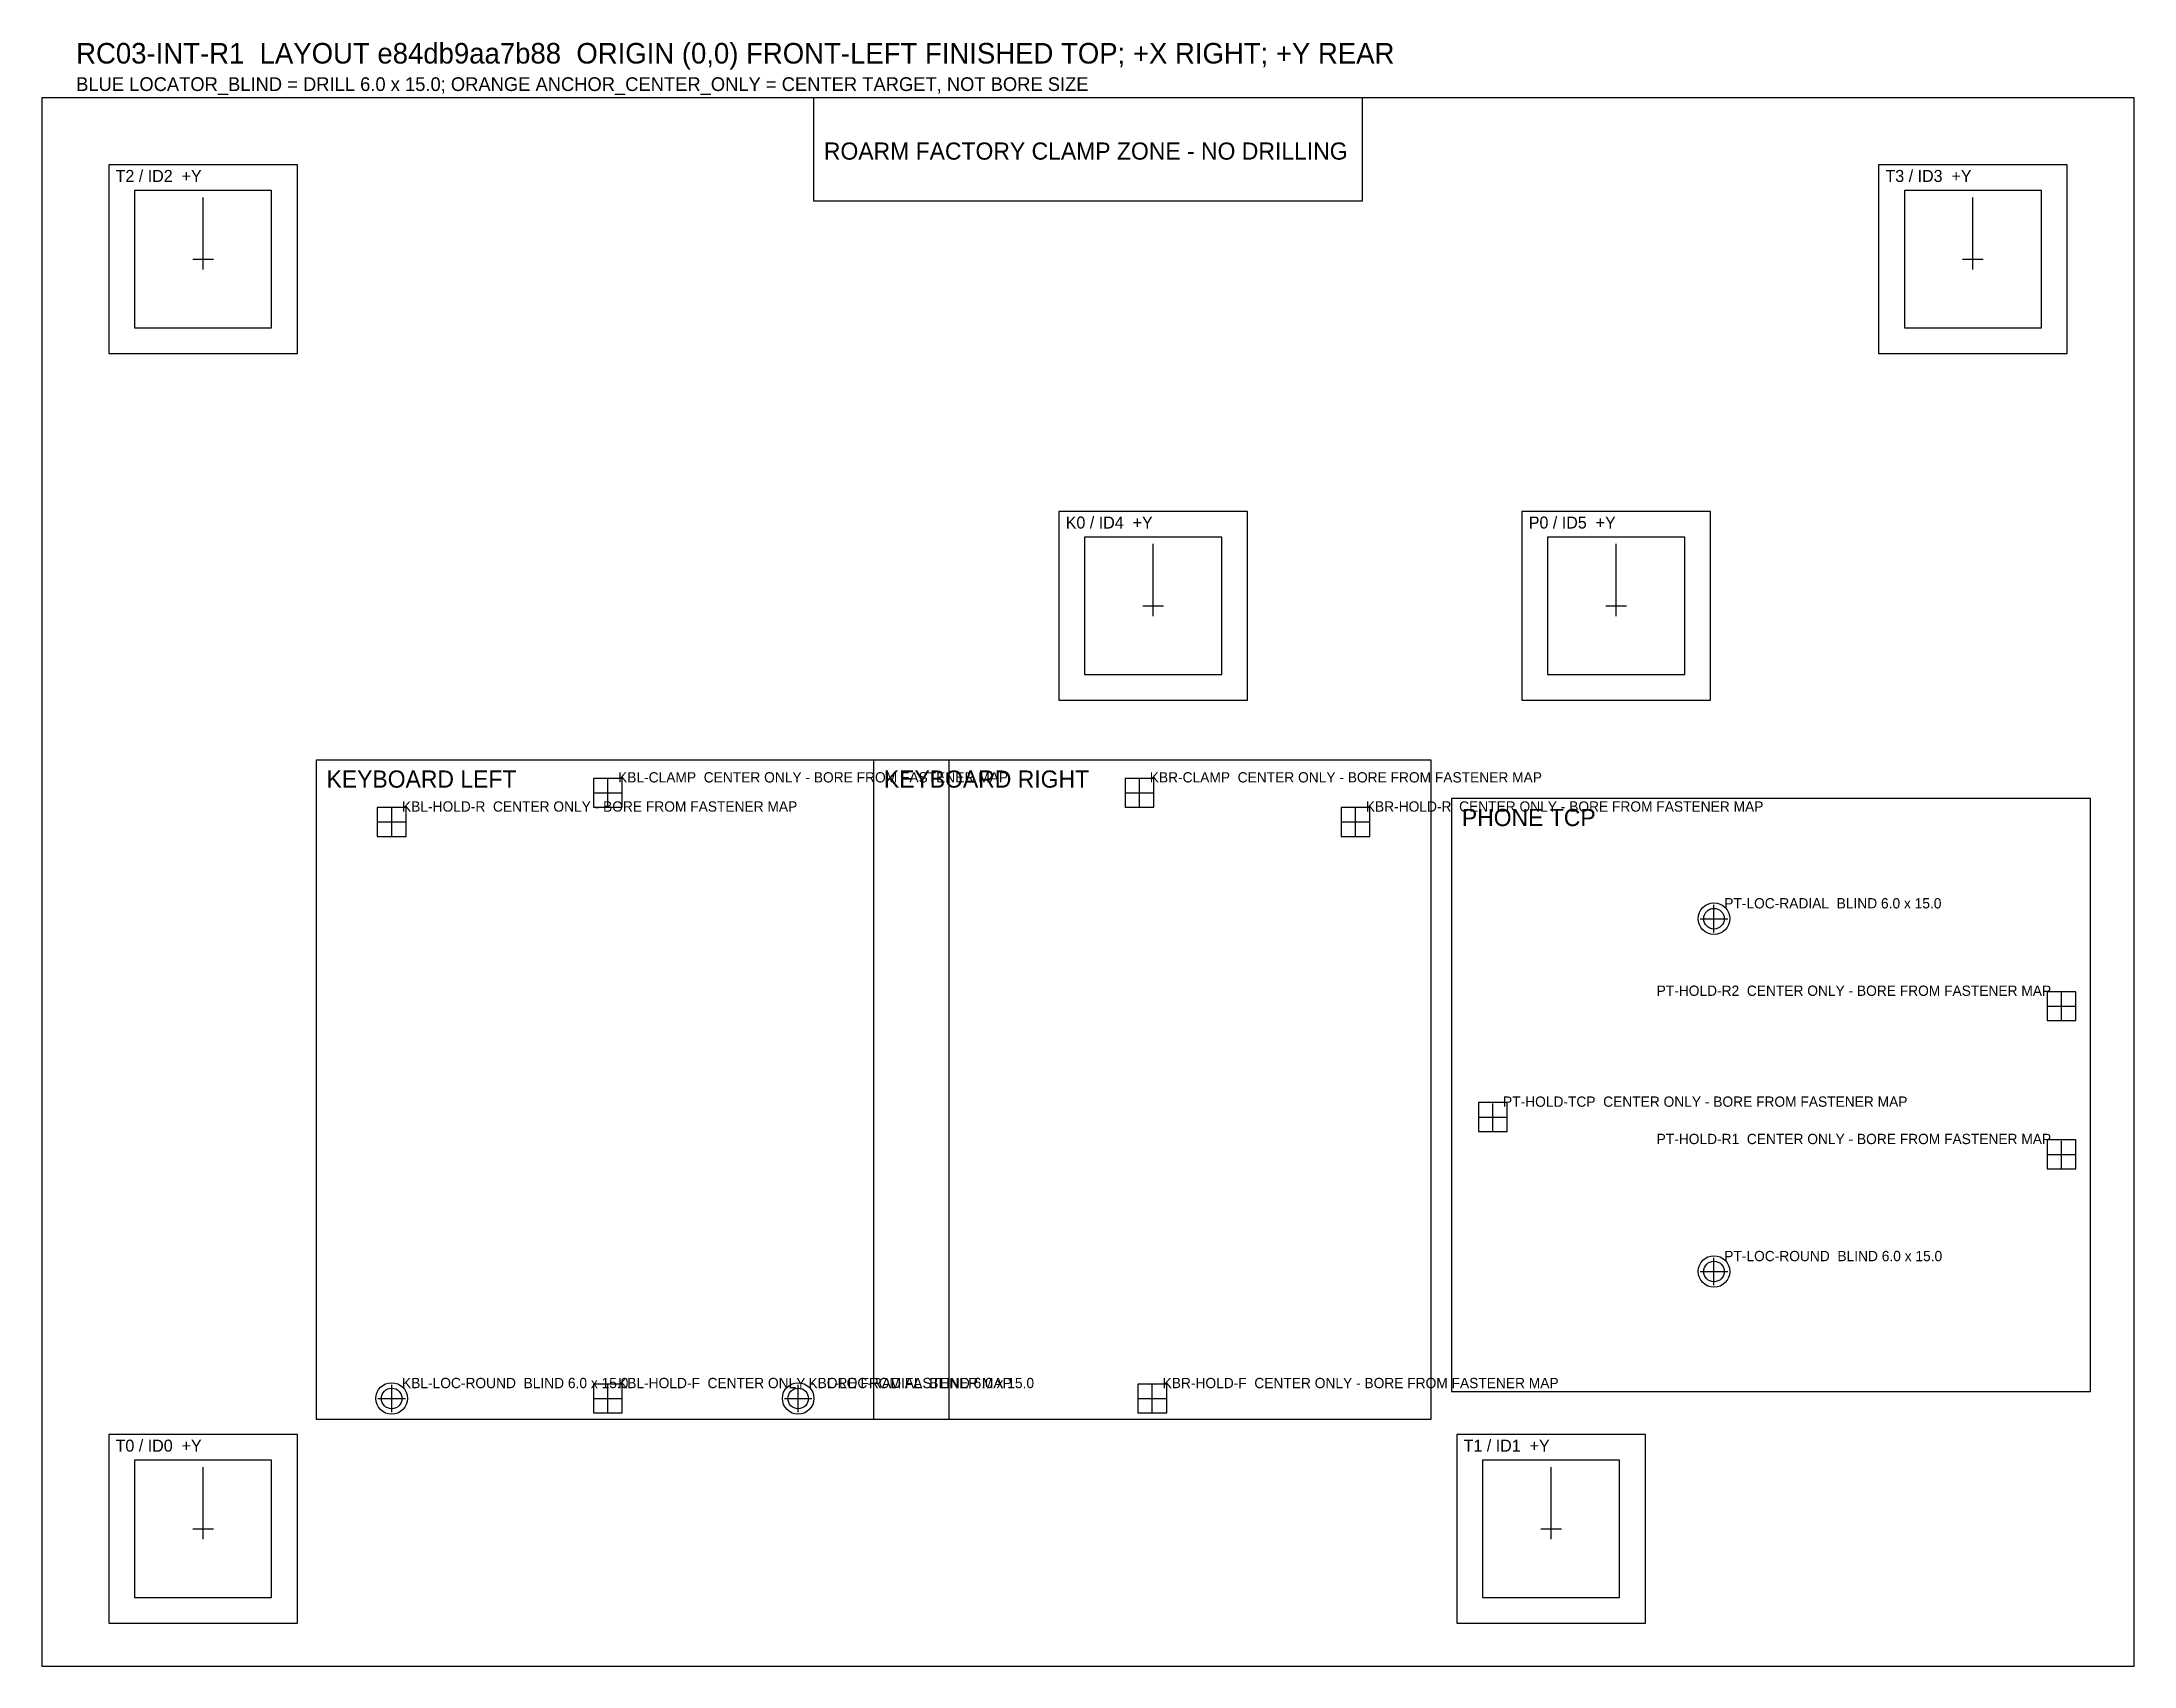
# Model space of a CAD drawing. Header units: millimetres. Extents: x 0 to 610, y 0 to 473.
import ezdxf
from ezdxf.enums import TextEntityAlignment as Align

# ---------------------------------------------------------------- set-up
doc = ezdxf.new("R2010")
doc.units = ezdxf.units.MM
for name, color, linetype in [('ANCHOR_CENTER_ONLY', 30, 'Continuous'), ('ARM_ZONE', 2, 'Continuous'), ('BOARD', 7, 'Continuous'), ('CENTER', 4, 'Continuous'), ('LOCATOR_BLIND', 5, 'Continuous'), ('STATIONS', 5, 'Continuous'), ('TAG_CENTER', 6, 'Continuous'), ('TAG_DETECTION', 4, 'Continuous'), ('TAG_TILE', 3, 'Continuous'), ('TEXT', 7, 'Continuous')]:
    doc.layers.add(name, color=color, linetype=linetype)

msp = doc.modelspace()

# ---------------------------------------------------------------- linework, layer by layer
at = {"layer": 'ANCHOR_CENTER_ONLY'}
for points in [[(160.8, 250.3), (169.2, 250.3), (169.2, 258.7), (160.8, 258.7), (160.8, 250.3)], [(315.8, 250.3), (324.2, 250.3), (324.2, 258.7), (315.8, 258.7), (315.8, 250.3)], [(97.8, 241.8), (106.2, 241.8), (106.2, 250.2), (97.8, 250.2), (97.8, 241.8)], [(378.8, 241.8), (387.2, 241.8), (387.2, 250.2), (378.8, 250.2), (378.8, 241.8)], [(584.6, 188.12), (593, 188.12), (593, 196.52), (584.6, 196.52), (584.6, 188.12)], [(418.8, 155.8), (427.2, 155.8), (427.2, 164.2), (418.8, 164.2), (418.8, 155.8)], [(584.6, 144.92), (593, 144.92), (593, 153.32), (584.6, 153.32), (584.6, 144.92)], [(160.8, 73.8), (169.2, 73.8), (169.2, 82.2), (160.8, 82.2), (160.8, 73.8)], [(319.55, 73.8), (327.95, 73.8), (327.95, 82.2), (319.55, 82.2), (319.55, 73.8)]]:
    msp.add_lwpolyline(points, dxfattribs=at)
at = {"layer": 'ARM_ZONE'}
msp.add_lwpolyline([(225, 427), (385, 427), (385, 457), (225, 457), (225, 427)], dxfattribs=at)
at = {"layer": 'BOARD'}
msp.add_lwpolyline([(0, 0), (610, 0), (610, 457), (0, 457), (0, 0)], dxfattribs=at)
at = {"layer": 'CENTER'}
for p, q in [((165, 250.5), (165, 258.5)), ((320, 250.5), (320, 258.5)), ((161, 254.5), (169, 254.5)), ((316, 254.5), (324, 254.5)), ((98, 246), (106, 246)), ((102, 242), (102, 250)), ((379, 246), (387, 246)), ((383, 242), (383, 250)), ((487.5, 213.8), (487.5, 221.8)), ((483.5, 217.8), (491.5, 217.8)), ((588.8, 188.32), (588.8, 196.32)), ((584.8, 192.32), (592.8, 192.32)), ((419, 160), (427, 160)), ((423, 156), (423, 164)), ((588.8, 145.12), (588.8, 153.12)), ((584.8, 149.12), (592.8, 149.12)), ((487.5, 111), (487.5, 119)), ((483.5, 115), (491.5, 115)), ((102, 74), (102, 82)), ((165, 74), (165, 82)), ((220.5, 74), (220.5, 82)), ((323.75, 74), (323.75, 82)), ((98, 78), (106, 78)), ((161, 78), (169, 78)), ((216.5, 78), (224.5, 78)), ((319.75, 78), (327.75, 78))]:
    msp.add_line(p, q, dxfattribs=at)
at = {"layer": 'LOCATOR_BLIND'}
for centre, radius in [((487.5, 217.8), 4.6), ((487.5, 217.8), 3), ((487.5, 115), 4.6), ((487.5, 115), 3), ((102, 78), 4.6), ((102, 78), 3), ((220.5, 78), 4.6), ((220.5, 78), 3)]:
    msp.add_circle(centre, radius, dxfattribs=at)
at = {"layer": 'STATIONS'}
for points in [[(80, 72), (264.5, 72), (264.5, 264), (80, 264), (80, 72)], [(242.5, 72), (405, 72), (405, 264), (242.5, 264), (242.5, 72)], [(411, 80), (597.3, 80), (597.3, 252.8), (411, 252.8), (411, 80)]]:
    msp.add_lwpolyline(points, dxfattribs=at)
at = {"layer": 'TAG_CENTER'}
for p, q in [((47, 410), (47, 428)), ((563, 410), (563, 428)), ((44, 410), (50, 410)), ((47, 407), (47, 413)), ((560, 410), (566, 410)), ((563, 407), (563, 413)), ((324, 309), (324, 327)), ((459, 309), (459, 327)), ((324, 306), (324, 312)), ((459, 306), (459, 312)), ((321, 309), (327, 309)), ((456, 309), (462, 309)), ((47, 40), (47, 58)), ((440, 40), (440, 58)), ((47, 37), (47, 43)), ((440, 37), (440, 43)), ((44, 40), (50, 40)), ((437, 40), (443, 40))]:
    msp.add_line(p, q, dxfattribs=at)
at = {"layer": 'TAG_DETECTION'}
for points in [[(27, 390), (67, 390), (67, 430), (27, 430), (27, 390)], [(543, 390), (583, 390), (583, 430), (543, 430), (543, 390)], [(304, 289), (344, 289), (344, 329), (304, 329), (304, 289)], [(439, 289), (479, 289), (479, 329), (439, 329), (439, 289)], [(27, 20), (67, 20), (67, 60), (27, 60), (27, 20)], [(420, 20), (460, 20), (460, 60), (420, 60), (420, 20)]]:
    msp.add_lwpolyline(points, dxfattribs=at)
at = {"layer": 'TAG_TILE'}
for points in [[(19.5, 382.5), (74.5, 382.5), (74.5, 437.5), (19.5, 437.5), (19.5, 382.5)], [(535.5, 382.5), (590.5, 382.5), (590.5, 437.5), (535.5, 437.5), (535.5, 382.5)], [(296.5, 281.5), (351.5, 281.5), (351.5, 336.5), (296.5, 336.5), (296.5, 281.5)], [(431.5, 281.5), (486.5, 281.5), (486.5, 336.5), (431.5, 336.5), (431.5, 281.5)], [(19.5, 12.5), (74.5, 12.5), (74.5, 67.5), (19.5, 67.5), (19.5, 12.5)], [(412.5, 12.5), (467.5, 12.5), (467.5, 67.5), (412.5, 67.5), (412.5, 12.5)]]:
    msp.add_lwpolyline(points, dxfattribs=at)

# ---------------------------------------------------------------- texts
at = {"layer": 'TEXT'}
for s, height, p in [('RC03-INT-R1  LAYOUT e84db9aa7b88  ORIGIN (0,0) FRONT-LEFT FINISHED TOP; +X RIGHT; +Y REAR', 6, (10, 467)), ('BLUE LOCATOR_BLIND = DRILL 6.0 x 15.0; ORANGE ANCHOR_CENTER_ONLY = CENTER TARGET, NOT BORE SIZE', 4, (10, 459)), ('ROARM FACTORY CLAMP ZONE - NO DRILLING', 5, (228, 439)), ('T2 / ID2  +Y', 3.5, (21.5, 432.5)), ('T3 / ID3  +Y', 3.5, (537.5, 432.5)), ('K0 / ID4  +Y', 3.5, (298.5, 331.5)), ('P0 / ID5  +Y', 3.5, (433.5, 331.5)), ('KEYBOARD LEFT', 5, (83, 256)), ('KBL-CLAMP  CENTER ONLY - BORE FROM FASTENER MAP', 3, (168, 257.5)), ('KEYBOARD RIGHT', 5, (245.5, 256)), ('KBR-CLAMP  CENTER ONLY - BORE FROM FASTENER MAP', 3, (323, 257.5)), ('KBL-HOLD-R  CENTER ONLY - BORE FROM FASTENER MAP', 3, (105, 249)), ('KBR-HOLD-R  CENTER ONLY - BORE FROM FASTENER MAP', 3, (386, 249)), ('PHONE TCP', 5, (414, 244.8)), ('PT-LOC-RADIAL  BLIND 6.0 x 15.0', 3, (490.5, 220.8)), ('PT-HOLD-TCP  CENTER ONLY - BORE FROM FASTENER MAP', 3, (426, 163)), ('PT-LOC-ROUND  BLIND 6.0 x 15.0', 3, (490.5, 118)), ('KBL-LOC-ROUND  BLIND 6.0 x 15.0', 3, (105, 81)), ('KBL-HOLD-F  CENTER ONLY - BORE FROM FASTENER MAP', 3, (168, 81)), ('KBL-LOC-RADIAL  BLIND 6.0 x 15.0', 3, (223.5, 81)), ('KBR-HOLD-F  CENTER ONLY - BORE FROM FASTENER MAP', 3, (326.75, 81)), ('T0 / ID0  +Y', 3.5, (21.5, 62.5)), ('T1 / ID1  +Y', 3.5, (414.5, 62.5))]:
    msp.add_text(s, height=height, dxfattribs=at).set_placement(p)
for s, p in [('PT-HOLD-R2  CENTER ONLY - BORE FROM FASTENER MAP', (585.8, 195.32)), ('PT-HOLD-R1  CENTER ONLY - BORE FROM FASTENER MAP', (585.8, 152.12))]:
    msp.add_text(s, height=3, dxfattribs=at).set_placement(p, align=Align.RIGHT)

doc.saveas('drawing.dxf')
